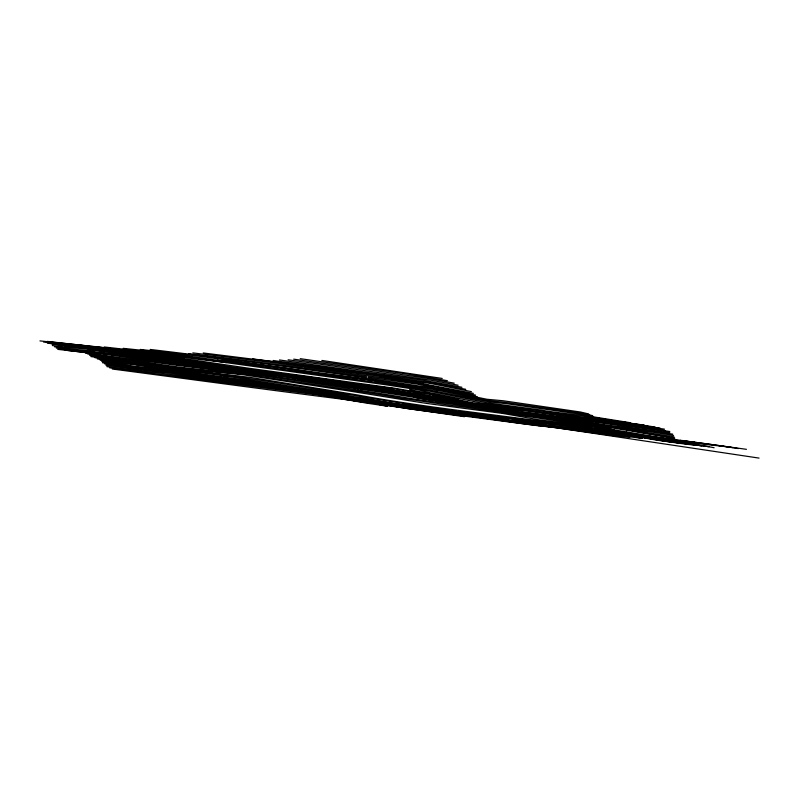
<?xml version="1.0" encoding="UTF-8"?>
<svg xmlns="http://www.w3.org/2000/svg" width="799" height="799" viewBox="0 0 799 799"><rect width="100%" height="100%" fill="white"/><g stroke="black" fill="none" stroke-linecap="round" stroke-linejoin="round"><path stroke-width="1.2" d="M612.673 426.996C632.708 428.813 652.503 432.049 673.567 435.465M475.615 395.125L421.902 384.109L390.461 379.056A34.996 1.408 8.1 0 0 385.737 378.356L281.118 363.665L192.829 352.888M473.417 393.378L394.556 378.406A32.429 1.298 8.1 0 0 391.26 377.887L389.043 377.557A102.452 4.115 8.1 0 0 386.526 377.168L330.866 369.388M282.956 370.486L386.546 384.898A49.298 1.978 8.1 0 0 387.905 385.108L416.728 389.552A18.916 0.759 8.1 0 1 417.917 389.752L431.67 393.098A39.401 1.578 8.1 0 0 434.506 393.517L482.396 403.225L536.509 410.466A83.416 3.346 8.1 0 0 538.656 410.746L600.439 419.565L629.412 422.841M456.189 414.222L464.459 416.718L377.717 404.204M456.299 414.222L523.715 423.79M109.633 351.17L114.337 351.7M623.899 433.098L630.111 433.737C618.756 432.918 611.694 429.922 593.607 425.617C546.107 420.254 499.155 411.245 451.715 405.483A13.673 0.549 8.1 0 0 449.647 405.203L402.706 398.431A17.178 0.689 8.1 0 1 400.718 398.102C350.621 389.632 300.294 382.721 250.167 374.751C193.368 370.576 120.06 358.671 85.193 352.788M188.554 353.717L283.246 365.243A56.05 2.247 8.1 0 0 287.26 365.802L302.551 367.91M109.803 351.161L64.12 345.637M436.813 391.55L489.657 401.927L506.606 403.705L582.181 414.481L594.146 417.478A17.438 0.699 8.1 0 0 595.365 417.767L623.5 422.401M377.727 404.194L387.565 406.232L365.403 402.966L336.199 397.053L260.124 385.707L164.774 372.394L105.967 365.283M457.048 412.783C356.803 401.987 226.816 384.089 112.279 369.018M461.113 402.996L472.269 405.343L485.083 406.931A44.055 1.768 8.1 0 1 486.721 407.051C530.626 415.51 575.47 417.747 619.625 424.808A14.232 0.569 8.1 0 1 622.691 425.228L662.281 430.451M97.398 352.808L134.931 357.133M140.304 349.433L192.649 355.325L400.868 384.219A96.06 3.855 8.1 0 0 405.363 384.838L433.418 389.423L487.76 400.519L504.598 402.287L582.012 413.373L588.044 414.441L590.581 415.65L580.474 414.791L630.031 422.671M97.638 352.998L81.878 352.089L57.768 349.373M184.479 357.872L149.133 352.858L47.221 341.383M150.162 349.443C243.995 360.589 336.649 373.193 430.232 387.735A20.794 0.839 8.1 0 0 432.289 388.144L486.881 399.25L503.23 400.768L580.583 412.034L588.663 413.942L579.045 413.193L592.688 415.6M123.216 348.344L165.952 352.778L219.216 360.539L235.735 361.697L284.614 368.179A57.528 2.307 8.1 0 1 288.139 368.669L315.295 372.863A29.313 1.179 8.1 0 0 317.992 373.263L371.525 380.064L437.512 391.46M499.495 417.118L444.873 410.017L443.315 410.087L444.134 410.566L436.644 409.717L366.971 400.329L350.411 398.971L358.811 400.559A30.222 1.208 8.1 0 0 362.506 401.068L377.418 403.115A16.459 0.659 8.1 0 1 380.594 403.585L384.758 404.434L355.964 401.388L312.619 393.478L156.724 372.624A25.898 1.039 8.1 0 0 154.297 372.374L106.826 366.631M84.055 345.847L88.629 346.267L85.383 345.617M101.563 348.424L73.888 344.828L98.277 346.846L131.455 351.4L172.105 355.525L192.869 358.651A50.926 2.047 8.1 0 0 196.744 359.141L226.367 362.566L217.358 360.419A13.074 0.529 8.1 0 1 217.408 360.319L303.38 372.114A18.737 0.749 8.1 0 1 306.786 372.644L382.711 383.121L421.103 389.433L487.43 402.826L540.484 409.967A12.944 0.519 8.1 0 1 542.751 410.376L546.236 410.986A17.588 0.709 8.1 0 0 550.571 411.625L582.141 415.65L622.361 422.222M104.17 346.966L175.321 355.046L224.1 362.277M222.681 368.489C266.536 371.845 309.583 380.843 353.248 386.317M216.449 367.8L187.665 363.925A48.16 1.938 8.1 0 1 185.338 363.575C149.393 358.182 112.919 352.069 77.123 351.001A28.085 1.129 8.1 0 1 75.236 350.801L60.864 349.123M238.651 370.726L248.469 371.974L244.224 371.665A22.562 0.909 8.1 0 0 242.477 371.475L233.378 370.436L268.624 375.34M709.093 446.731L665.966 441.148L617.138 432.678M101.263 348.324C117.093 351.8 167.111 356.124 210.686 363.645C256.869 371.565 303.66 375.26 349.872 383.011A39.401 1.578 8.1 0 0 351.59 383.25L392.838 388.444L441.947 398.052A13.223 0.529 8.1 0 1 444.014 398.421L474.127 404.654A14.402 0.579 8.1 0 0 476.394 405.063L490.376 406.511L521.148 411.355A17.628 0.709 8.1 0 0 523.834 411.745L665.068 430.491M217.018 367.87L221.633 368.369M489.967 408.369L462.771 404.504M114.816 352.049L136.379 354.756A33.049 1.328 8.1 0 0 139.416 355.126L194.287 362.436L220.394 367.19M135.59 357.213L237.972 370.376M248.109 371.485L165.453 361.847L178.147 363.885L176.01 364.044L112.509 354.037L98.077 353.148L98.597 353.518L95.56 353.757L65.388 350.162M622.83 433.328L621.632 433.238L627.964 435.565L621.242 434.876L629.832 437.183L617.078 436.094A66.417 2.667 8.1 0 0 613.442 435.635C560.518 428.284 546.017 426.346 529.148 424.479M280.419 374.771C324.624 379.315 369.378 385.218 413.113 393.737M39.95 340.903L85.044 345.567M487.869 407.27L495.27 408.698L489.218 408.019L491.035 408.499L504.858 410.436M443.635 409.797L501.552 417.278M510.571 418.456L500.124 417.208M532.134 421.073L513.417 418.826M694.391 442.266L642.716 435.954L597.802 429.023L594.017 428.713L611.784 433.108L608.309 432.828L609.817 433.807L595.085 432.099L552.009 426.117L549.432 426.097L549.372 426.846L539.015 425.937M252.684 358.901L303.45 365.523A15.79 0.629 8.1 0 1 306.317 365.922L311.141 366.781M248.729 371.735L258.397 373.213M100.095 360.079L134.432 366.531L177.228 370.586L268.923 383.77A18.037 0.719 8.1 0 1 271.86 384.199L274.407 384.589A145.638 5.843 8.1 0 1 278.491 385.198L340.883 395.205A17.059 0.689 8.1 0 1 341.922 395.425L351.7 397.612A30.202 1.208 8.1 0 0 353.777 398.032L423.36 409.627L531.225 423.84L543.19 425.068L516.983 420.624L552.848 423.84L549.482 422.801L550.831 422.821L578.606 426.576A25.868 1.039 8.1 0 0 581.762 426.986L610.056 430.811M548.374 417.807L546.047 417.547L635.185 431.58A13.992 0.559 8.1 0 1 636.423 431.85L674.396 438.242M513.857 418.836L502.771 417.418M224.449 362.426L271.041 368.838A73.528 2.946 8.1 0 0 274.457 369.308L282.656 370.436M205.483 372.104L134.951 362.556L89.568 355.265M502.052 417.338L503.1 417.468M527.939 424.329L526.881 424.199M203.206 352.968L294.841 364.374M43.546 342.032L165.023 355.895L244.085 367.53A21.713 0.869 8.1 0 1 247.35 368.019L394.656 388.244L433.448 394.876L433.917 395.046L432.649 395.245L475.135 403.914L521.587 410.426L500.903 407.13L506.196 407.85A31.58 1.268 8.1 0 0 509.632 408.359L546.406 413.373A23.141 0.929 8.1 0 1 549.902 413.862L664.438 429.123M52.125 344.159L127.351 352.119L159.89 356.494L144.439 354.956L153.028 356.624M462.791 412.294L463.74 412.414M474.646 413.752L501.323 417.228M503.75 417.557L515.245 418.456L594.836 429.223L593.937 428.853M630.621 434.756L672.079 440.978M695.33 443.615L672.558 441.048M694.95 445.173C647.46 440.349 601.257 427.315 553.677 422.891C488.958 413.862 423.909 407.1 359.6 395.335A18.487 0.739 8.1 0 0 357.892 395.016L321.448 389.003A38.662 1.548 8.1 0 1 319.181 388.654L251.206 377.547L184.529 369.318A96.859 3.885 8.1 0 1 183.86 369.368L137.488 363.795L111.151 359.36A17.358 0.699 8.1 0 0 105.997 358.641L90.826 356.584M524.434 423.879L525.253 423.989M300.234 358.671L406.152 373.832L447.38 380.674M64.03 345.328L47.321 343.141M52.354 345.558L105.278 351.18A22.602 0.909 8.1 0 1 106.437 351.27L137.258 354.167L204.744 363.925A20.215 0.809 8.1 0 1 206.831 364.204L280.169 374.691M442.706 409.617L366.282 397.692A26.117 1.049 8.1 0 1 363.146 397.133L352.918 395.165A85.403 3.426 8.1 0 0 350.891 394.746C277.593 382.551 212.924 372.204 139.975 365.083L94.891 357.672M461.772 412.164L455.989 411.425M503.4 418.247L439.42 410.496L640.558 437.023A13.174 0.529 8.1 0 1 641.128 437.163C665.277 442.766 689.867 442.846 714.136 447.74M669.802 432.649L639.889 428.793A101.503 4.075 8.1 0 1 633.407 427.934C586.007 419.585 537.587 417.877 490.416 408.329M456.169 411.395L455.55 411.315A14.542 0.579 8.1 0 1 453.662 411.076L437.393 408.818M473.737 413.642L464.269 412.434M511.26 418.536L616.878 432.868M500.873 417.298L502.751 417.537M623.37 433.398C670.611 439.949 693.123 441.228 738.316 448.579M293.692 359.16L368.169 369.667A97.498 3.915 8.1 0 0 371.225 370.097L429.682 378.686L454.251 383.17M288.119 359.8L323.235 364.624A77.133 3.096 8.1 0 0 326.841 365.143L430.271 380.104L458.147 385.228M56.31 348.074L142.362 358.122C185.108 365.592 228.404 369.378 271.32 374.761A47.76 1.918 8.1 0 1 273.228 375.031L287.69 376.209L308.224 379.585A22.012 0.879 8.1 0 1 310.531 379.944L372.294 388.574M660.064 428.064L598.051 420.304L504.698 407.3A33.408 1.338 8.1 0 0 501.392 406.831L471.64 402.696L457.497 399.64A79.451 3.186 8.1 0 1 457.278 399.49L458.366 399.34L435.365 394.746M551.24 418.097L558.601 419.105L465.587 404.883M462.222 412.164L462.951 412.264M279.48 359.969L422.851 380.204L461.952 387.265M316.694 367.5L329.897 369.258M153.688 356.714L191.84 361.228L253.513 371.165L365.413 386.317A14.522 0.579 8.1 0 1 365.523 386.386L392.069 389.922L416.419 394.656L455.27 400.289L457.248 400.748L431.13 397.972L487.5 407.061M54.532 346.806L87.52 350.781L96.489 350.541L112.12 352.219L237.233 369.538M644.274 425.098L629.282 423.09M327.28 368.898L311.7 366.801M662.681 430.501L669.822 431.51M732.733 447.62C711.639 444.614 700.493 444.624 680.788 441.128A81.758 3.286 8.1 0 0 677.632 440.658L652.074 438.182A19.855 0.799 8.1 0 0 650.985 438.062L635.535 436.983L642.236 438.371L639.669 438.112L514.985 421.702M321.847 360.439L442.227 378.436M283.006 375.82L262.651 373.682L245.143 370.796M648.049 426.217L624.648 422.571M612.453 427.225L505.368 410.406M101.713 361.368C128.769 367.55 151.57 368.089 178.247 371.974C198.801 374.002 241.957 380.204 275.345 385.677M538.546 425.827L408.988 408.858L362.416 401.048L311.061 390.871L276.644 385.867M327.94 369.018C351.33 372.923 378.416 373.323 399.87 378.247A43.565 1.748 8.1 0 0 398.911 378.267L402.556 379.365L380.194 376.738L384.179 377.398A34.547 1.388 8.1 0 0 387.575 377.897L430.022 383.38L471.39 391.61M316.404 367.51L295.151 364.484M239.45 370.017L244.913 370.766M87.69 354.007L173.383 367.22L241.707 374.521L353.238 391.65A29.024 1.169 8.1 0 0 355.016 391.949L421.852 402.706A21.124 0.849 8.1 0 0 425.438 403.225L430.072 403.885A26.507 1.059 8.1 0 0 433.048 404.284L500.613 413.163A40.589 1.628 8.1 0 0 502.701 413.443L538.126 419.675L607.49 428.624L618.516 431.59L610.316 431.48L623.849 433.827L648.369 436.094L666.396 438.571L674.736 440.499L684.014 441.557L679.999 440.309L682.356 440.509L746.456 449.328M513.947 421.592L505.757 420.594A29.903 1.198 8.1 0 1 503.25 420.344L424.778 410.586L349.533 398.871M303.6 368.059L366.621 376.918M334.431 383.67L258.686 373.263M465.807 404.703C438.042 400.019 410.646 394.676 373.143 388.694M439.929 401.298L457.907 403.815M461.622 404.334L481.178 406.521L536.399 415.939A16.679 0.669 8.1 0 1 537.048 416.119C583.48 425.997 630.671 431.67 677.252 440.838M273.068 360.479L345.967 370.426A26.717 1.069 8.1 0 1 348.724 370.846L431.84 382.811L465.767 389.303M283.905 376.039L433.617 396.993M452.793 403.046L462.641 404.434M678.82 442.137L657.138 438.911L638.221 435.085A17.208 0.689 8.1 0 0 637.762 434.986L605.572 429.083L613.812 429.882L583.52 422.951L541.023 417.378L481.757 408.279A39.041 1.568 8.1 0 0 479.51 407.949L474.336 407.23A58.457 2.347 8.1 0 0 470.231 406.691L413.892 399.001L374.282 392.529A20.644 0.829 8.1 0 0 372.354 392.229L341.283 387.335A89.878 3.605 8.1 0 0 336.978 386.706L257.747 374.721L225.358 371.525A39.171 1.568 8.1 0 0 223.091 371.275L222.452 371.205A25.977 1.039 8.1 0 0 220.644 371.016L94.482 354.486L81.178 351.7M335.72 383.74L398.102 392.868L408.698 394.926L417.138 397.792L433.238 400.299M430.751 399.939L355.575 388.214L252.864 373.632A70.891 2.846 8.1 0 1 249.947 373.273L208.429 368.369A21.174 0.849 8.1 0 0 206.462 368.149L179.575 364.973A20.814 0.839 8.1 0 1 177.558 364.714L106.567 354.576A26.946 1.079 8.1 0 1 104.999 354.386L74.976 350.791M458.546 403.845L461.752 404.314M109.583 367.82L316.005 394.536A24.27 0.979 8.1 0 1 318.991 394.916L390.341 404.134A91.535 3.675 8.1 0 0 392.289 404.344L431.55 410.027L439.47 410.436L395.036 403.894L354.676 396.893A14.452 0.579 8.1 0 1 353.727 396.704L343.18 394.506M368.169 377.138L418.746 384.339L434.876 388.064A129.748 5.203 8.1 0 1 436.673 388.434L471.15 395.076L477.273 396.893M409.627 389.612L435.115 394.706M674.016 436.843L649.477 432.948A12.854 0.519 8.1 0 1 647.839 432.678L621.053 427.695L580.783 422.281M354.007 386.277L462.461 402.007L449.837 400.788L458.976 402.496M433.368 400.259L452.853 403.096M579.475 422.092L565.602 420.324A14.552 0.579 8.1 0 0 563.714 420.124L517.442 414.501L497.038 409.408L516.783 411.475L461.023 402.926M630.711 434.516L624.628 433.048M460.044 402.826L430.202 398.431A50.597 2.027 8.1 0 1 428.584 398.202L314.177 381.912L284.394 376.009L218.736 367.081L222.701 367.38L222.192 367.29M431.26 399.949L439.12 401.178M164.624 369.198L759.05 458.097M674.855 438.202L673.048 437.932M670.161 437.602L673.068 438.042M277.593 386.646L188.894 373.892L181.093 373.712L144.529 368.439L143.121 368.469L144.569 369.418L133.273 368.019L102.442 362.726M104.799 363.954L140.374 369.557L141.083 369.607L140.185 369.078L142.132 369.168L167.91 372.374L163.915 371.505L166.981 371.625L218.936 378.776L358.671 399.939L280.819 387.125A87.011 3.496 8.1 0 1 277.593 386.646M622.651 422.092L655.09 427.046M413.562 393.807C437.043 397.393 460.114 401.867 483.225 406.531M433.887 397.143L460.244 402.806L485.832 406.491L494.391 409.328L506.127 411.924L528.888 415.35A58.147 2.337 8.1 0 1 531.395 415.69L560.638 418.766A17.778 0.709 8.1 0 0 562.326 419.006L594.496 423.63L638.611 431.859A29.044 1.169 8.1 0 1 640.259 432.199L669.742 437.423M672.688 434.117C620.583 426.546 549.243 418.976 483.525 406.581M97.308 358.891C139.785 367.37 183.111 369.308 225.857 376.289L224 375.86L342.671 394.396M610.865 430.931L619.964 432.988L628.873 433.937L624.758 432.728L627.135 432.489L626.326 432.219M695.919 444.933L701.372 445.952M360.988 390.381L361.538 390.471M357.672 389.782L358.252 389.892M348.963 398.831L338.616 397.123L340.823 397.732A23.271 0.939 8.1 0 0 342.771 398.182L397.842 406.691L424.698 409.328L417.348 407.57A16.24 0.649 8.1 0 1 416.908 407.43L398.481 404.404L437.393 408.798M459.295 402.456L460.683 402.876"/></g></svg>
